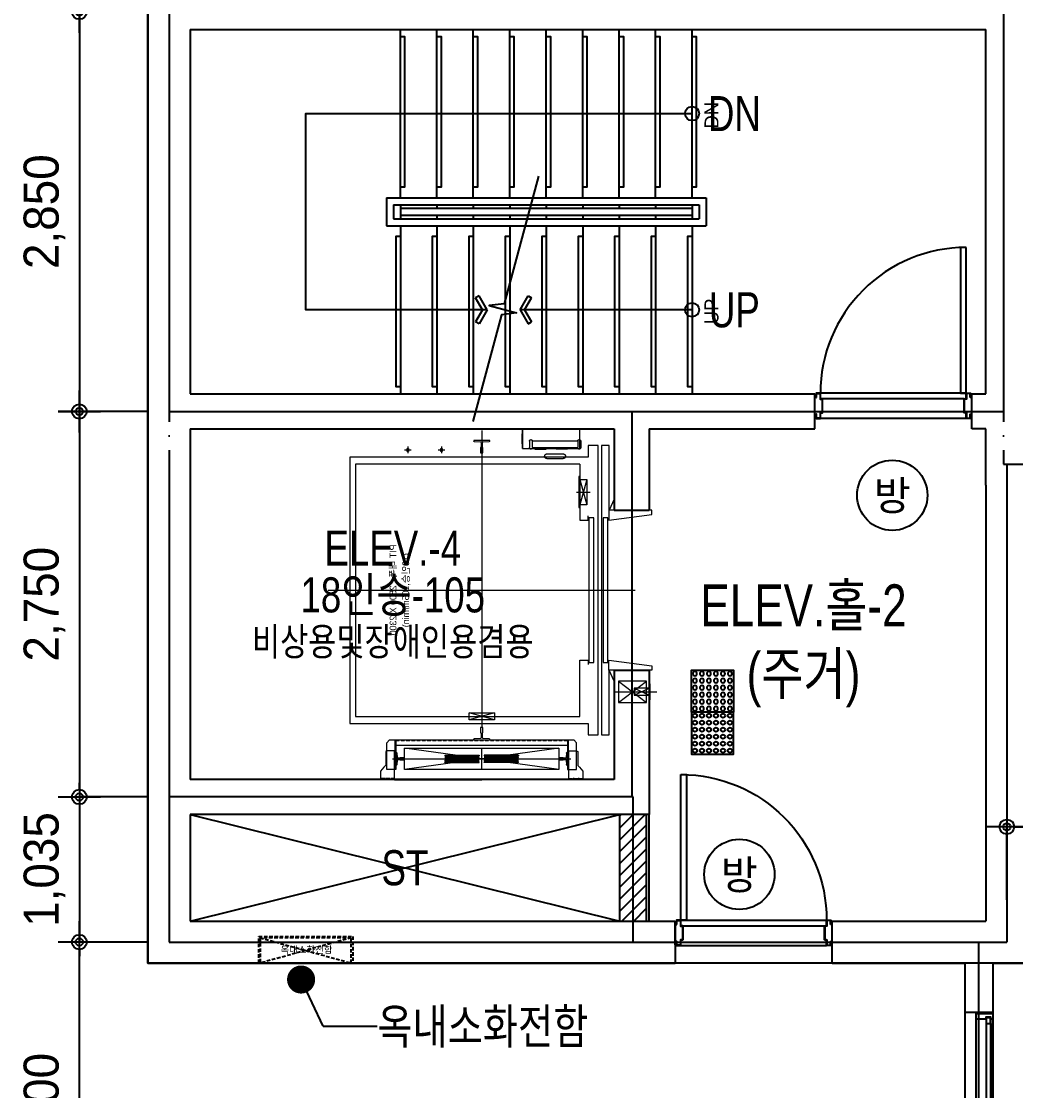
# Model space of a CAD drawing. Header units: millimetres. Extents: x 0 to 1390178, y 0 to 110113.
# Drawn here: x 784459 to 791550, y 27581 to 35208 of the extents above; entities that cross this region are included whole.
import ezdxf
from ezdxf.enums import TextEntityAlignment as Align
from ezdxf.xclip import XClip

# ---------------------------------------------------------------- set-up
doc = ezdxf.new("R2010")
doc.units = ezdxf.units.MM
doc.header["$LTSCALE"] = 100
doc.header["$XCLIPFRAME"] = 0
for name, pattern in [('X - CORE$0$CEN', [62, 60, -1, 0, -1]), ('X - CORE$0$CENTER', [65, 60, -2, 1, -2]), ('X - CORE$0$CENTER2', [1.125, 0.75, -0.125, 0.125, -0.125]), ('X - CORE$0$HIDDEN', [0.375, 0.25, -0.125]), ('X - CORE$0$PHANTOM2', [50, 40, -2, 2, -2, 2, -2]), ('X - 평면도$0$CEN', [62, 60, -1, 0, -1])]:
    doc.linetypes.add(name, pattern=pattern)
doc.layers.get('DEFPOINTS').update_dxf_attribs({"color": 145})
for name, color, linetype in [('AA-XXXX-TEXT', 3, 'Continuous'), ('DIM', 7, 'Continuous'), ('SYM', 7, 'Continuous'), ('TEXT1', 7, 'Continuous'), ('X - CORE$0$A-FIN', 8, 'Continuous'), ('X - CORE$0$A-OPEN', 9, 'X - CORE$0$CEN'), ('X - CORE$0$A-WALB', 3, 'Continuous'), ('X - CORE$0$AA-WAXM-CONC', 2, 'Continuous'), ('X - CORE$0$AA-XXXX-CNTL', 1, 'X - CORE$0$CEN'), ('X - CORE$0$AA-XXXX-PATT', 8, 'Continuous'), ('X - CORE$0$CEN', 1, 'X - CORE$0$CEN'), ('X - CORE$0$SO-HBBOX', 7, 'Continuous'), ('X - CORE$0$점형블럭', 8, 'Continuous'), ('X - 평면도$0$A-SYM', 7, 'Continuous'), ('X - 평면도$0$AA-DWXM-WIND', 4, 'Continuous'), ('X - 평면도$0$AA-EL-PCN4', 4, 'Continuous'), ('X - 평면도$0$AA-SSXM-STRS', 4, 'Continuous'), ('X - 평면도$0$AA-WAXM-CONC', 2, 'Continuous'), ('X - 평면도$0$AA-XXXX-CNTL', 1, 'X - 평면도$0$CEN'), ('X - 평면도$0$AA-XXXX-SYMB', 7, 'Continuous')]:
    doc.layers.add(name, color=color, linetype=linetype)
for name, color, linetype, lineweight in [('X - CORE$0$A-door', 4, 'Continuous', 25), ('X - CORE$0$LAD-CEN', 1, 'X - CORE$0$CENTER2', 9), ('X - CORE$0$LAD-FINISH', 30, 'X - CORE$0$PHANTOM2', 15), ('X - CORE$0$LAD-OUTLINE', 7, 'Continuous', 20), ('X - CORE$0$LAD-REFERENCE', 7, 'Continuous', 5), ('X - CORE$0$LAD-THINLINE', 7, 'Continuous', 9)]:
    doc.layers.add(name, color=color, linetype=linetype, lineweight=lineweight)
for name, color, linetype, plot in [('X - CORE$0$A-GUIDE TEXT', 67, 'Continuous', False), ('X - CORE$0$DEFPOINT', 145, 'Continuous', False), ('X - 평면도$0$DEFPOINT', 163, 'Continuous', False)]:
    doc.layers.add(name, color=color, linetype=linetype, plot=plot)
doc.styles.add('HAUD01', font='Dotum.ttf')
doc.styles.add('X - CORE$0$HAUD01', font='Dotum.ttf')
doc.styles.add('X - 평면도$0$HAUD01', font='Dotum.ttf')
doc.dimstyles.new('HAUD-80', dxfattribs={"dimscale": 100, "dimtxt": 2.5, "dimasz": 0.5, "dimexe": 0, "dimexo": 1.5, "dimgap": 1, "dimtad": 1, "dimdec": 0, "dimdsep": 46, "dimlunit": 6, "dimtxsty": 'HAUD01', "dimblk": 'Z_DOT', "dimcen": 2.5, "dimdle": 1.5, "dimclrd": 7, "dimclre": 7, "dimclrt": 4, "dimadec": 0, "dimazin": 0, "dimtfac": 1, "dimtdec": 0, "dimtix": 1, "dimtmove": 2, "dimatfit": 3, "dimfxl": 1, "dimtvp": 1, "dimtolj": 1, "dimtzin": 0, "dimarcsym": 0})

# ---------------------------------------------------------------- blocks, each defined once
blk = doc.blocks.new('X - 단위세대 확장형', base_point=(-475.4, -286.7))
at = {"layer": 'DEFPOINTS'}
blk.add_lwpolyline([(68482, 49988.1), (63612, 49988.1), (63612, 47793.1), (59937, 47793.1), (57937, 47793.1), (54887, 47793.1), (54887, 44383.1), (53492, 44383.1), (52372, 44383.1), (48612, 44383.1), (48612, 54393.1), (57487, 54393.1), (60437, 54393.1), (63612, 54393.1), (64782, 54393.1), (64982, 54393.1), (66532, 54393.1), (66732, 54393.1), (68282, 54393.1), (68482, 54393.1), (68482, 52088.1), (68482, 50188.1)], close=True, dxfattribs=at)
blk = doc.blocks.new('dr_갑')
at = {"layer": 'TEXT1'}
blk.add_circle((0, 0), 400, dxfattribs=at)
at = {"layer": 'TEXT1', "style": 'HAUD01'}
blk.add_text('방', height=335, dxfattribs=at).set_placement((0, 0), align=Align.MIDDLE)
blk = doc.blocks.new('X - CORE$0$A$C4D1409A3')
at = {"layer": 'X - CORE$0$점형블럭', "color": 9}
blk.add_lwpolyline([(0, 0), (300, 0), (300, 300), (0, 300)], close=True, dxfattribs=at)
at = {"layer": 'X - CORE$0$점형블럭', "color": 252}
for centre in [(25, 275), (25, 225), (75, 275), (75, 225), (125, 275), (125, 225), (175, 275), (175, 225), (225, 275), (225, 225), (275, 275), (275, 225), (25, 175), (75, 175), (125, 175), (175, 175), (225, 175), (275, 175), (25, 125), (25, 75), (75, 125), (75, 75), (125, 125), (125, 75), (175, 125), (175, 75), (225, 125), (225, 75), (275, 125), (275, 75), (25, 25), (75, 25), (125, 25), (175, 25), (225, 25), (275, 25)]:
    blk.add_circle(centre, 15, dxfattribs=at)
blk = doc.blocks.new('*U1062')
at = {"layer": 'X - CORE$0$DEFPOINT'}
for p in [(1350, 622), (1350, -622)]:
    blk.add_line(p, (1350, 0), dxfattribs=at)
at = {"layer": 'X - CORE$0$LAD-CEN', "color": 8, "ltscale": 200}
for p, q in [((0, 1095.2), (0, -1095.2)), ((-1138.9, 0), (979.7, 0))]:
    blk.add_line(p, q, dxfattribs=at)
at = {"layer": 'X - CORE$0$LAD-CEN', "color": 8, "ltscale": 10}
for p, q in [((1355, 692), (1339, 692)), ((1355, 657), (1339, 657)), ((1355, -657), (1339, -657)), ((1355, -692), (1339, -692))]:
    blk.add_line(p, q, dxfattribs=at)
at = {"layer": 'X - CORE$0$LAD-CEN', "color": 8, "linetype": 'X - CORE$0$CENTER'}
for p, q in [((1203, 636), (1203, -636)), ((1278.3, 0), (1127.7, 0))]:
    blk.add_line(p, q, dxfattribs=at)
at = {"layer": 'X - CORE$0$LAD-CEN', "color": 8, "ltscale": 20}
for p, q in [((-1000, 504.2), (-1000, 550.1)), ((-1024.6, 527), (-976.4, 527)), ((-1000, 264.2), (-1000, 310.1)), ((-1024.6, 287), (-976.4, 287)), ((-700, -676.8), (-700, -773.2))]:
    blk.add_line(p, q, dxfattribs=at)
at = {"layer": 'X - CORE$0$LAD-CEN', "color": 8, "ltscale": 50}
blk.add_line((725, -954.1), (725, -1248.3), dxfattribs=at)
at = {"layer": 'X - CORE$0$LAD-FINISH', "color": 8, "ltscale": 10}
for p, q in [((-650, -1195), (-570, -1195)), ((650, -1195), (570, -1195))]:
    blk.add_line(p, q, dxfattribs=at)
at = {"layer": 'X - CORE$0$LAD-OUTLINE', "color": 8, "linetype": 'Continuous'}
for p, q in [((-1059.8, 54.2), (-1057.3, 9.5)), ((-1052.3, 4.7), (-1020.2, 4.7)), ((1020.2, 4.7), (1052.3, 4.7)), ((1057.3, 9.5), (1059.8, 54.2)), ((-1057.3, -9.5), (-1059.8, -54.2)), ((-1020.2, -4.8), (-1052.3, -4.8)), ((1052.3, -4.8), (1020.2, -4.8)), ((1059.8, -54.2), (1057.3, -9.5))]:
    blk.add_line(p, q, dxfattribs=at)
at = {"layer": 'X - CORE$0$LAD-OUTLINE', "color": 8}
for p, q in [((-1010, -290), (-1150, -290)), ((-1150, -700), (-1150, -290)), ((-1150, -290), (-1010, -290)), ((-1010, -290), (-1010, -700)), ((-1010, -700), (-1150, -700)), ((-650, -945), (-570, -910)), ((650, -945), (570, -910))]:
    blk.add_line(p, q, dxfattribs=at)
at = {"layer": 'X - CORE$0$LAD-OUTLINE', "color": 8, "linetype": 'X - CORE$0$PHANTOM2', "ltscale": 5}
for p, q in [((-1062.5, -339.8), (-1017.5, -339.8)), ((-1062.5, -685.5), (-1062.5, -360.5)), ((-1062.5, -360.5), (-1017.5, -360.5)), ((-1062.5, -360.5), (-1062.5, -362.5)), ((-1017.5, -360.5), (-1017.5, -685.5)), ((-1017.5, -360.5), (-1017.5, -362.5)), ((-1017.5, -360.5), (-1017.5, -362.5)), ((-1062.5, -685.5), (-1062.5, -683.5)), ((-1062.5, -685.5), (-1017.5, -685.5)), ((-1017.5, -685.5), (-1017.5, -683.5)), ((-1017.5, -685.5), (-1017.5, -683.5)), ((-1062.5, -706.2), (-1017.5, -706.2))]:
    blk.add_line(p, q, dxfattribs=at)
at = {"layer": 'X - CORE$0$LAD-OUTLINE', "color": 8}
for points in [[(-1032, -830), (-1032, -760), (-950, -760), (-950, 940), (950, 940), (950, -760), (1032, -760), (1032, -830), (-1032, -830)], [(-900, -700), (-900, 900), (900, 900), (900, -700)], [(-1115, -290), (-1115, -285), (-1045, -285), (-1045, -290)], [(-1010, -379), (-1005, -379), (-1005, -459), (-1010, -459)], [(-1010, -611), (-1005, -611), (-1005, -531), (-1010, -531)], [(-1005, -611), (-1005, -531)], [(-900, -700), (-500, -700), (-500, -760), (-530, -760)], [(900, -700), (500, -700), (500, -760), (530, -760)], [(-515, -765), (515, -765), (515, -800), (-515, -800), (-515, -765)], [(-570, -910), (-1032, -910), (-1032, -855), (1032, -855), (1032, -910), (570, -910)], [(-570, -945), (-570, -906), (-500, -906), (-540, -1212), (-570, -1212), (-570, -1175)], [(-515, -865), (515, -865), (515, -900), (-515, -900), (-515, -865)], [(570, -945), (570, -906), (500, -906), (540, -1212), (570, -1212), (570, -1175)]]:
    blk.add_lwpolyline(points, dxfattribs=at)
at = {"layer": 'X - CORE$0$LAD-OUTLINE', "color": 8, "linetype": 'Continuous'}
for points in [[(-1062.8, -57), (-1068, -57), (-1068, 57), (-1062.8, 57)], [(-1017, 8), (-1017, 8), (-980, 8), (-979, 7), (-979, -7), (-980, -8), (-1017, -8), (-1017, -8)], [(1017, -8), (1017, -8), (980, -8), (979, -7), (979, 7), (980, 8), (1017, 8), (1017, 8)], [(1062.8, 57), (1068, 57), (1068, -57), (1062.8, -57)]]:
    blk.add_lwpolyline(points, dxfattribs=at)
for centre, radius, start, end in [((-1062.8, 54), 3, 3.2861, 90), ((-1052.3, 9.7), 5, 183.2861, 270), ((-1020.2, 8), 3.25, 270, 0), ((1020.2, 8), 3.25, 180, 270), ((1052.3, 9.7), 5, 270, 356.7139), ((1062.8, 54), 3, 90, 176.7139), ((-1062.8, -54), 3, 270, 356.7139), ((-1052.3, -9.8), 5, 90, 176.7139), ((-1020.2, -8), 3.25, 0, 90), ((1020.2, -8), 3.25, 90, 180), ((1052.3, -9.8), 5, 3.2861, 90), ((1062.8, -54), 3, 183.2861, 270)]:
    blk.add_arc(centre, radius, start, end, dxfattribs=at)
at = {"layer": 'X - CORE$0$LAD-OUTLINE', "color": 8, "linetype": 'X - CORE$0$PHANTOM2', "ltscale": 5}
for centre, start, end in [((-1062.5, -351.2), 90, 270), ((-1017.5, -351.2), 270, 90), ((-1062.5, -694.8), 90, 270), ((-1017.5, -694.8), 270, 90)]:
    blk.add_arc(centre, 11.3, start, end, dxfattribs=at)
at = {"layer": 'X - CORE$0$LAD-REFERENCE', "color": 8}
for p, q in [((1068, 657), (1068, -657)), ((1279, 618), (1068, 618)), ((1105, 612), (1105, -612)), ((1279, -618), (1068, -618))]:
    blk.add_line(p, q, dxfattribs=at)
for points in [[(1145, 677), (1145, 677), (1150, 685), (1242.2, 685, 0.188811), (1255.7, 690.3), (1263, 697), (1290, 722), (1350, 722), (1350, 622), (1275.4, 622), (1145, 622)], [(1145, -677), (1145, -677), (1150, -685), (1242.2, -685, -0.188811), (1255.7, -690.3), (1263, -697), (1290, -722), (1350, -722), (1350, -622), (1275.4, -622), (1145, -622)]]:
    blk.add_lwpolyline(points, format="xyb", close=True, dxfattribs=at)
for points in [[(1068, 612), (1279, 612), (1279, 677), (1088, 677), (1068, 657)], [(1068, -612), (1279, -612), (1279, -677), (1088, -677), (1068, -657)]]:
    blk.add_lwpolyline(points, dxfattribs=at)
at = {"layer": 'X - CORE$0$LAD-THINLINE', "color": 8, "linetype": 'X - CORE$0$HIDDEN'}
for p, q in [((1344, 622), (1344, 722)), ((1074, -612), (1074, 612)), ((1344, -622), (1344, -722))]:
    blk.add_line(p, q, dxfattribs=at)
at = {"layer": 'X - CORE$0$LAD-THINLINE', "color": 8}
for p, q in [((1278, -550), (1128, 550)), ((1128, -550), (1278, 550)), ((1178, 262.5), (1178, 17.5)), ((1178, 262.5), (1181.5, 262.5)), ((1178, 262.5), (1181.5, 262.5)), ((1178, 262.5), (1181.5, 262.5)), ((1178, 262.5), (1181.5, 262.5)), ((1181.5, 262.5), (1181.5, 17.5)), ((1181.5, 262.5), (1182, 259.5)), ((1181.5, 262.5), (1182, 259.5)), ((1188, 260), (1191, 260)), ((1188, 260), (1191, 260)), ((1188, 260), (1188, 20)), ((1188, 260), (1194, 260)), ((1188, 260), (1194, 260)), ((1194, 260), (1194, 20)), ((1200, 260), (1200, 20)), ((1206, 260), (1200, 260)), ((1206, 260), (1200, 260)), ((1206, 260), (1203, 260)), ((1206, 260), (1203, 260)), ((1206, 260), (1206, 20)), ((1218, 260), (1212, 260)), ((1212, 260), (1212, 20)), ((1212, 260), (1212, 20)), ((1218, 260), (1215, 260)), ((1218, 260), (1218, 20)), ((1224.5, 262.5), (1224, 259.5)), ((1224.5, 262.5), (1224, 259.5)), ((1228, 262.5), (1224.5, 262.5)), ((1228, 262.5), (1224.5, 262.5)), ((1224.5, 262.5), (1224.5, 17.5)), ((1228, 262.5), (1224.5, 262.5)), ((1228, 262.5), (1224.5, 262.5)), ((1228, 262.5), (1228, 17.5)), ((925, -90), (875, 90)), ((875, -90), (925, 90)), ((1178, 17.5), (1181.5, 17.5)), ((1178, 17.5), (1181.5, 17.5)), ((1181.5, 17.5), (1182, 20.5)), ((1188, 20), (1194, 20)), ((1188, 20), (1194, 20)), ((1206, 20), (1200, 20)), ((1218, 20), (1212, 20)), ((1224.5, 17.5), (1224, 20.5)), ((1228, 17.5), (1224.5, 17.5)), ((1228, 17.5), (1224.5, 17.5)), ((1178, -263.2), (1178, -18.2)), ((1178, -18.2), (1181.5, -18.2)), ((1178, -18.2), (1181.5, -18.2)), ((1181.5, -263.2), (1181.5, -18.2)), ((1181.5, -18.2), (1182, -21.2)), ((1188, -20.7), (1194, -20.7)), ((1188, -20.7), (1194, -20.7)), ((1188, -260.7), (1188, -20.7)), ((1194, -260.7), (1194, -20.7)), ((1200, -260.7), (1200, -20.7)), ((1206, -20.7), (1200, -20.7)), ((1206, -260.7), (1206, -20.7)), ((1218, -20.7), (1212, -20.7)), ((1212, -260.7), (1212, -20.7)), ((1212, -260.7), (1212, -20.7)), ((1218, -260.7), (1218, -20.7)), ((1224.5, -18.2), (1224, -21.2)), ((1224.5, -263.2), (1224.5, -18.2)), ((1228, -18.2), (1224.5, -18.2)), ((1228, -18.2), (1224.5, -18.2)), ((1228, -263.2), (1228, -18.2)), ((1178, -263.2), (1181.5, -263.2)), ((1178, -263.2), (1181.5, -263.2)), ((1178, -263.2), (1181.5, -263.2)), ((1178, -263.2), (1181.5, -263.2)), ((1181.5, -263.2), (1182, -260.1)), ((1181.5, -263.2), (1182, -260.1)), ((1188, -260.7), (1191, -260.7)), ((1188, -260.7), (1191, -260.7)), ((1188, -260.7), (1194, -260.7)), ((1188, -260.7), (1194, -260.7)), ((1206, -260.7), (1200, -260.7)), ((1206, -260.7), (1200, -260.7)), ((1206, -260.7), (1203, -260.7)), ((1206, -260.7), (1203, -260.7)), ((1218, -260.7), (1212, -260.7)), ((1218, -260.7), (1215, -260.7)), ((1224.5, -263.2), (1224, -260.1)), ((1224.5, -263.2), (1224, -260.1)), ((1228, -263.2), (1224.5, -263.2)), ((1228, -263.2), (1224.5, -263.2)), ((1228, -263.2), (1224.5, -263.2)), ((1228, -263.2), (1224.5, -263.2)), ((-790, -750), (-610, -700)), ((-790, -700), (-610, -750)), ((750, -1087.8), (700, -1195)), ((700, -1087.8), (750, -1195))]:
    blk.add_line(p, q, dxfattribs=at)
at = {"layer": 'X - CORE$0$LAD-THINLINE', "color": 8, "linetype": 'Continuous'}
for p, q in [((1194.6, 601.3), (1162.2, 603.7)), ((1198.2, 585.2), (1198.2, 597.3)), ((1207.7, 597.3), (1207.7, 585.2)), ((1243.8, 603.7), (1211.4, 601.3)), ((1162.2, -603.7), (1194.6, -601.3)), ((1198.2, -597.3), (1198.2, -585.2)), ((1207.7, -585.2), (1207.7, -597.3)), ((1211.4, -601.3), (1243.8, -603.7))]:
    blk.add_line(p, q, dxfattribs=at)
at = {"layer": 'X - CORE$0$LAD-THINLINE', "color": 8, "ltscale": 5}
for p, q in [((800, -975), (650, -1175)), ((650, -975), (800, -1175))]:
    blk.add_line(p, q, dxfattribs=at)
at = {"layer": 'X - CORE$0$LAD-THINLINE', "color": 8, "linetype": 'Continuous'}
for points in [[(1158.5, 607.7), (1158.5, 612), (1247.5, 612), (1247.5, 607.7)], [(1211, 582), (1211, 582), (1211, 551), (1210, 550), (1196, 550), (1195, 551), (1195, 582), (1195.1, 582)], [(1247.5, -607.7), (1247.5, -612), (1158.5, -612), (1158.5, -607.7)], [(1195.1, -582), (1195, -582), (1195, -551), (1196, -550), (1210, -550), (1211, -551), (1211, -582), (1211, -582)]]:
    blk.add_lwpolyline(points, dxfattribs=at)
at = {"layer": 'X - CORE$0$LAD-THINLINE', "color": 8}
for points in [[(1128, -550), (1278, -550), (1278, 550), (1128, 550)], [(925, -90), (925, 90), (875, 90), (875, -90)], [(-810, -692.8), (-590, -692.8), (-590, -700), (-810, -700)], [(-790, -750), (-610, -750), (-610, -700), (-790, -700)], [(750, -1195), (700, -1195), (700, -1087.8), (750, -1087.8)], [(782.2, -1202), (667.8, -1202), (667.8, -1195), (782.2, -1195)]]:
    blk.add_lwpolyline(points, close=True, dxfattribs=at)
at = {"layer": 'X - CORE$0$LAD-THINLINE', "color": 8, "linetype": 'X - CORE$0$PHANTOM2'}
blk.add_lwpolyline([(-972.5, -465.9), (-972.5, -580.1, 1), (-938.2, -580.1), (-938.2, -465.9, 1)], format="xyb", close=True, dxfattribs=at)
at = {"layer": 'X - CORE$0$LAD-THINLINE', "color": 8, "ltscale": 5}
blk.add_lwpolyline([(800, -1175), (650, -1175), (650, -975), (800, -975)], close=True, dxfattribs=at)
for centre in [(-1000, 527), (-1000, 287)]:
    blk.add_circle(centre, 10, dxfattribs=at)
at = {"layer": 'X - CORE$0$LAD-THINLINE', "color": 8, "linetype": 'Continuous'}
for centre, radius, start, end in [((1162.5, 607.7), 4, 180, 265.68397), ((1194.2, 597.3), 4, 0, 85.68397), ((1195.1, 585.2), 3.2, 270, 0), ((1211.7, 597.3), 4, 94.31603, 180), ((1211, 585.2), 3.2, 180, 270), ((1243.5, 607.7), 4, 274.31603, 0), ((1162.5, -607.7), 4, 94.31603, 180), ((1194.2, -597.3), 4, 274.31603, 0), ((1195.1, -585.2), 3.2, 0, 90), ((1211.7, -597.3), 4, 180, 265.68397), ((1211, -585.2), 3.2, 90, 180), ((1243.5, -607.7), 4, 0, 85.68397)]:
    blk.add_arc(centre, radius, start, end, dxfattribs=at)
at = {"layer": 'X - CORE$0$LAD-THINLINE', "color": 8}
for centre, start, end in [((1185, 260), 190.23668, 0), ((1185, 260), 190.23668, 0), ((1197, 260), 180, 0), ((1197, 260), 180, 0), ((1209, 260), 180, 0), ((1209, 260), 180, 0), ((1221, 260), 180, 349.76332), ((1221, 260), 180, 349.76332), ((1185, 20), 0, 169.76332), ((1197, 20), 0, 180), ((1209, 20), 0, 180), ((1221, 20), 10.23668, 180), ((1185, -20.7), 190.23668, 0), ((1197, -20.7), 180, 0), ((1209, -20.7), 180, 0), ((1221, -20.7), 180, 349.76332), ((1185, -260.7), 0, 169.76332), ((1185, -260.7), 0, 169.76332), ((1197, -260.7), 0, 180), ((1197, -260.7), 0, 180), ((1209, -260.7), 0, 180), ((1209, -260.7), 0, 180), ((1221, -260.7), 10.23668, 180), ((1221, -260.7), 10.23668, 180)]:
    blk.add_arc(centre, 3, start, end, dxfattribs=at)
at = {"layer": 'X - CORE$0$DEFPOINT', "style": 'X - CORE$0$HAUD01'}
for s, p in [('PIT 내폭 : 2500 X 2300', (-2.2, 632.6)), ('(18인승,105m/min)', (0, 541.7))]:
    blk.add_text(s, height=48, dxfattribs=at).set_placement(p, align=Align.MIDDLE_CENTER)
blk = doc.blocks.new('X - CORE$0$D1100')
at = {"layer": 'X - CORE$0$A-door', "color": 9}
for p, q in [((0, 0), (0, -1040)), ((180, 0), (180, -1040)), ((40, -15), (40, -1025))]:
    blk.add_line(p, q, dxfattribs=at)
at = {"layer": 'X - CORE$0$A-door'}
for points in [[(-1040, 0), (-1040, -40), (0, -40), (0, 0)], [(30, 28.4), (1.6, 28.4), (1.6, 1.6), (41.6, 1.6), (41.6, -13.4), (138.4, -13.4), (138.4, 1.6), (178.4, 1.6), (178.4, 28.4), (150, 28.4), (150, 30), (180, 30), (180, 0), (140, 0), (140, -15), (40, -15), (40, 0), (0, 0), (0, 30), (30, 30)], [(30, -1068.4), (1.6, -1068.4), (1.6, -1041.6), (41.6, -1041.6), (41.6, -1026.6), (138.4, -1026.6), (138.4, -1041.6), (178.4, -1041.6), (178.4, -1068.4), (150, -1068.4), (150, -1070), (180, -1070), (180, -1040), (140, -1040), (140, -1025), (40, -1025), (40, -1040), (0, -1040), (0, -1070), (30, -1070)]]:
    blk.add_lwpolyline(points, close=True, dxfattribs=at)
at = {"layer": 'X - CORE$0$A-door', "color": 1}
blk.add_arc((0, 0), 1040, 180, 270, dxfattribs=at)
at = {"layer": 'X - CORE$0$A-GUIDE TEXT'}
for p, q in [((175, 40), (5, 40)), ((175, -1080), (5, -1080))]:
    blk.add_line(p, q, dxfattribs=at)
blk = doc.blocks.new('X - CORE$0$A$C9e23f086')
at = {"layer": 'X - CORE$0$SO-HBBOX', "linetype": 'X - CORE$0$HIDDEN'}
for p, q in [((-325, 90), (325, -90)), ((325, 90), (-325, -90))]:
    blk.add_line(p, q, dxfattribs=at)
blk.add_lwpolyline([(325, 90), (-325, 90), (-325, -90), (325, -90)], close=True, dxfattribs=at)
at = {"layer": 'X - CORE$0$DEFPOINT', "style": 'X - CORE$0$HAUD01'}
blk.add_text('옥내소화전함', height=48, dxfattribs=at).set_placement((5.2, 4.6), align=Align.MIDDLE_CENTER)
blk = doc.blocks.new('X - CORE$0$A$C7aba83c0')
at = {"layer": 'X - CORE$0$AA-WAXM-CONC', "linetype": 'X - CORE$0$HIDDEN'}
blk.add_lwpolyline([(-335, -90), (-335, 100), (335, 100), (335, -90)], dxfattribs=at)
blk.add_blockref('X - CORE$0$A$C9e23f086', (0, 0))
blk = doc.blocks.new('X - CORE', base_point=(-475.4, -286.7))
at = {"layer": 'X - CORE$0$AA-XXXX-PATT'}
h = blk.add_hatch(dxfattribs=at)
h.set_pattern_fill('_USER', color=256, scale=60, angle=45, style=0, pattern_type=0)
h.set_pattern_definition([(45, (-569326.065, -45792.9), (-42.426407, 42.426407), [])])
h.paths.add_polyline_path([(3555, 1060), (3365, 1060), (3365, 300), (3555, 300)])
at = {"layer": 'X - CORE$0$A-FIN'}
blk.add_line((3575, 300), (3575, 1060), dxfattribs=at)
at = {"layer": 'X - CORE$0$A-OPEN'}
for p, q in [((300, 300), (3365, 1060)), ((300, 1060), (3365, 300))]:
    blk.add_line(p, q, dxfattribs=at)
at = {"layer": 'X - CORE$0$A-WALB'}
for p, q in [((3365, 300), (3365, 1060)), ((3555, 300), (3555, 1060))]:
    blk.add_line(p, q, dxfattribs=at)
at = {"layer": 'X - CORE$0$AA-WAXM-CONC'}
for p, q in [((0, 10010), (0, 0)), ((300, 6660), (300, 4060)), ((300, 6660), (5975, 6660)), ((5975, 4060), (5975, 6660)), ((300, 4060), (4755, 4060)), ((4755, 3810), (4755, 4060)), ((5875, 3810), (5875, 4060)), ((5875, 4060), (5975, 4060)), ((300, 3810), (300, 1310)), ((300, 3810), (3325, 3810)), ((3325, 3810), (3325, 3230)), ((3575, 3810), (3575, 3230)), ((3575, 3810), (4755, 3810)), ((5975, 3810), (5875, 3810)), ((5975, 3410), (5975, 3810)), ((5975, 3410), (5975, 300)), ((3325, 3230), (3575, 3230)), ((3325, 2090), (3325, 1310)), ((3325, 2090), (3575, 2090)), ((3575, 2090), (3575, 1060)), ((3325, 1310), (300, 1310)), ((300, 1060), (300, 300)), ((3575, 1060), (300, 1060)), ((300, 300), (3760, 300)), ((3760, 300), (3760, 0)), ((4880, 300), (5975, 300)), ((4880, 0), (4880, 300)), ((0, 0), (3760, 0)), ((4880, 0), (5825, 0)), ((6025, 0), (6275, 0))]:
    blk.add_line(p, q, dxfattribs=at)
at = {"layer": 'X - CORE$0$AA-XXXX-CNTL'}
for p, q in [((150, 9860), (150, 150)), ((6100, 9860), (6100, 3560)), ((150, 3935), (6100, 3935)), ((3450, 3935), (3450, 1185)), ((6100, 3560), (14850, 3560)), ((6125, 3560), (6125, 150)), ((3450, 1185), (150, 1185)), ((150, 150), (6125, 150))]:
    blk.add_line(p, q, dxfattribs=at)
at = {"layer": 'X - CORE$0$CEN'}
for p, q in [((3460, 1185), (3450, 1185)), ((3460, 150), (3460, 1185))]:
    blk.add_line(p, q, dxfattribs=at)
at = {"rotation": 270}
blk.add_blockref('X - CORE$0$D1100', (5835, 4065), dxfattribs=at)
at = {"rotation": 90}
for name, p, xscale in [('*U1062', (2380, 2660), -1.000000000000001), ('X - CORE$0$D1100', (3800, 305), -1)]:
    blk.add_blockref(name, p, dxfattribs=dict(at, xscale=xscale))
at = {"layer": 'X - CORE$0$AA-WAXM-CONC'}
blk.add_blockref('X - CORE$0$A$C7aba83c0', (1125, 90), dxfattribs=at)
at = {"layer": 'X - CORE$0$점형블럭', "xscale": -1, "rotation": 270}
blk.add_blockref('X - CORE$0$A$C4D1409A3', (3875, 1790), dxfattribs=at)
at = {"layer": 'X - CORE$0$점형블럭', "rotation": 270}
blk.add_blockref('X - CORE$0$A$C4D1409A3', (3875, 1790), dxfattribs=at)
blk = doc.blocks.new('X - 평면도$0$arrow1')
for p, q in [((0, 0), (0.286, 0.501)), ((0.165, 0), (0.41, 0.429)), ((0.286, 0.501), (0.41, 0.43)), ((0, 0), (0.286, -0.501)), ((0.165, 0), (0.41, -0.429)), ((0.286, -0.501), (0.41, -0.43))]:
    blk.add_line(p, q)
blk = doc.blocks.new('X - 평면도$0$A$C73217296')
at = {"layer": 'X - 평면도$0$A-SYM', "elevation": 0}
for points in [[(-3190, 3096.1), (-3434.2, 2184.7), (-3541.1, 2171.9), (-3348, 2120.2), (-3454.9, 2107.4), (-3658.9, 1346.1)], [(-3190, -1296.1), (-3434.2, -2207.4), (-3541.1, -2220.2), (-3348, -2271.9), (-3454.9, -2284.7), (-3658.9, -3046.1)]]:
    blk.add_lwpolyline(points, dxfattribs=at)
at = {"layer": 'X - 평면도$0$AA-SSXM-STRS'}
for p, q in [((-4175, 1500), (-4175, 2800)), ((-3915, 1500), (-3915, 2800)), ((-3655, 1500), (-3655, 2800)), ((-3395, 1500), (-3395, 2800)), ((-3135, 1500), (-3135, 2800)), ((-2875, 1500), (-2875, 2800)), ((-2615, 1500), (-2615, 2800)), ((-2355, 1500), (-2355, 2800)), ((-2095, 1500), (-2095, 2800)), ((-4275, 1500), (-1995, 1500)), ((-4275, 1300), (-4275, 1500)), ((-4225, 1450), (-2045, 1450)), ((-4225, 1350), (-4225, 1450)), ((-4175, 1425), (-4175, 1450)), ((-3915, 1425), (-3915, 1450)), ((-3655, 1425), (-3655, 1450)), ((-3395, 1425), (-3395, 1450)), ((-3135, 1425), (-3135, 1450)), ((-2875, 1425), (-2875, 1450)), ((-2615, 1425), (-2615, 1450)), ((-2355, 1425), (-2355, 1450)), ((-2095, 1425), (-2095, 1450)), ((-2045, 1350), (-2045, 1450)), ((-1995, 1300), (-1995, 1500)), ((-4175, 1425), (-2095, 1425)), ((-4175, 1375), (-4175, 1425)), ((-4175, 1375), (-2095, 1375)), ((-4175, 1350), (-4175, 1375)), ((-3915, 1350), (-3915, 1375)), ((-3655, 1350), (-3655, 1375)), ((-3395, 1350), (-3395, 1375)), ((-3135, 1350), (-3135, 1375)), ((-2875, 1350), (-2875, 1375)), ((-2615, 1350), (-2615, 1375)), ((-2355, 1350), (-2355, 1375)), ((-2095, 1375), (-2095, 1425)), ((-2095, 1350), (-2095, 1375)), ((-4275, 1300), (-1995, 1300)), ((-4225, 1350), (-2045, 1350)), ((-4175, 1300), (-4175, 0)), ((-3915, 1300), (-3915, 0)), ((-3655, 1300), (-3655, 0)), ((-3395, 1300), (-3395, 0)), ((-3135, 1300), (-3135, 0)), ((-2875, 1300), (-2875, 0)), ((-2615, 1300), (-2615, 0)), ((-2355, 1300), (-2355, 0)), ((-2095, 1300), (-2095, 0)), ((-4175, -1450), (-4175, -250)), ((-3915, -1450), (-3915, -250)), ((-3655, -1450), (-3655, -250)), ((-3395, -1450), (-3395, -250)), ((-3135, -1450), (-3135, -250)), ((-2875, -1450), (-2875, -250)), ((-2615, -1450), (-2615, -250)), ((-2355, -1450), (-2355, -250)), ((-2095, -1450), (-2095, -250)), ((-4275, -1450), (-1995, -1450)), ((-4275, -1450), (-4275, -1650)), ((-4225, -1500), (-2045, -1500)), ((-4225, -1500), (-4225, -1600)), ((-4175, -1500), (-4175, -1525)), ((-4175, -1525), (-2095, -1525)), ((-4175, -1525), (-4175, -1575)), ((-3915, -1500), (-3915, -1525)), ((-3655, -1500), (-3655, -1525)), ((-3395, -1500), (-3395, -1525)), ((-3135, -1500), (-3135, -1525)), ((-2875, -1500), (-2875, -1525)), ((-2615, -1500), (-2615, -1525)), ((-2355, -1500), (-2355, -1525)), ((-2095, -1500), (-2095, -1525)), ((-2095, -1525), (-2095, -1575)), ((-2045, -1500), (-2045, -1600)), ((-1995, -1450), (-1995, -1650)), ((-4225, -1600), (-2045, -1600)), ((-4175, -1575), (-2095, -1575)), ((-4175, -1575), (-4175, -1600)), ((-3915, -1575), (-3915, -1600)), ((-3655, -1575), (-3655, -1600)), ((-3395, -1575), (-3395, -1600)), ((-3135, -1575), (-3135, -1600)), ((-2875, -1575), (-2875, -1600)), ((-2615, -1575), (-2615, -1600)), ((-2355, -1575), (-2355, -1600)), ((-2095, -1575), (-2095, -1600)), ((-4275, -1650), (-1995, -1650)), ((-4175, -1650), (-4175, -2850)), ((-3915, -1650), (-3915, -2850)), ((-3655, -1650), (-3655, -2850)), ((-3395, -1650), (-3395, -2850)), ((-3135, -1650), (-3135, -2850)), ((-2875, -1650), (-2875, -2850)), ((-2615, -1650), (-2615, -2850)), ((-2355, -1650), (-2355, -2850)), ((-2095, -1650), (-2095, -2850))]:
    blk.add_line(p, q, dxfattribs=at)
at = {"layer": 'X - 평면도$0$AA-SSXM-STRS', "color": 8, "elevation": 0}
for points in [[(-4175, 2750), (-4205, 2750), (-4205, 1575), (-4175, 1575)], [(-3915, 2750), (-3945, 2750), (-3945, 1575), (-3915, 1575)], [(-3655, 2750), (-3685, 2750), (-3685, 1575), (-3655, 1575)], [(-3395, 2750), (-3425, 2750), (-3425, 1575), (-3395, 1575)], [(-3135, 2750), (-3165, 2750), (-3165, 1575), (-3135, 1575)], [(-2875, 2750), (-2905, 2750), (-2905, 1575), (-2875, 1575)], [(-2615, 2750), (-2645, 2750), (-2645, 1575), (-2615, 1575)], [(-2355, 2750), (-2385, 2750), (-2385, 1575), (-2355, 1575)], [(-2095, 2750), (-2125, 2750), (-2125, 1575), (-2095, 1575)], [(-4175, 50), (-4145, 50), (-4145, 1225), (-4175, 1225)], [(-3915, 50), (-3885, 50), (-3885, 1225), (-3915, 1225)], [(-3655, 50), (-3625, 50), (-3625, 1225), (-3655, 1225)], [(-3395, 50), (-3365, 50), (-3365, 1225), (-3395, 1225)], [(-3135, 50), (-3105, 50), (-3105, 1225), (-3135, 1225)], [(-2875, 50), (-2845, 50), (-2845, 1225), (-2875, 1225)], [(-2615, 50), (-2585, 50), (-2585, 1225), (-2615, 1225)], [(-2355, 50), (-2325, 50), (-2325, 1225), (-2355, 1225)], [(-2095, 50), (-2065, 50), (-2065, 1225), (-2095, 1225)], [(-4175, -300), (-4145, -300), (-4145, -1375), (-4175, -1375)], [(-3915, -300), (-3885, -300), (-3885, -1375), (-3915, -1375)], [(-3655, -300), (-3625, -300), (-3625, -1375), (-3655, -1375)], [(-3395, -300), (-3365, -300), (-3365, -1375), (-3395, -1375)], [(-3135, -300), (-3105, -300), (-3105, -1375), (-3135, -1375)], [(-2875, -300), (-2845, -300), (-2845, -1375), (-2875, -1375)], [(-2615, -300), (-2585, -300), (-2585, -1375), (-2615, -1375)], [(-2355, -300), (-2325, -300), (-2325, -1375), (-2355, -1375)], [(-2095, -300), (-2065, -300), (-2065, -1375), (-2095, -1375)], [(-4175, -2800), (-4205, -2800), (-4205, -1725), (-4175, -1725)], [(-3915, -2800), (-3945, -2800), (-3945, -1725), (-3915, -1725)], [(-3655, -2800), (-3685, -2800), (-3685, -1725), (-3655, -1725)], [(-3395, -2800), (-3425, -2800), (-3425, -1725), (-3395, -1725)], [(-3135, -2800), (-3165, -2800), (-3165, -1725), (-3135, -1725)], [(-2875, -2800), (-2905, -2800), (-2905, -1725), (-2875, -1725)], [(-2615, -2800), (-2645, -2800), (-2645, -1725), (-2615, -1725)], [(-2355, -2800), (-2385, -2800), (-2385, -1725), (-2355, -1725)], [(-2095, -2800), (-2125, -2800), (-2125, -1725), (-2095, -1725)]]:
    blk.add_lwpolyline(points, dxfattribs=at)
at = {"layer": 'X - 평면도$0$AA-XXXX-SYMB'}
for p, q in [((-3556.5, 2150), (-4850, 2150)), ((-4850, 2150), (-4850, 650)), ((-4850, 650), (-2095, 650))]:
    blk.add_line(p, q, dxfattribs=at)
at = {"layer": 'X - 평면도$0$AA-XXXX-SYMB', "elevation": 0}
for points in [[(-2095, 2150), (-3321.8, 2150)], [(-3556.5, -2250), (-4850, -2250), (-4850, -850), (-2095, -850)], [(-2095, -2250), (-3321.8, -2250)]]:
    blk.add_lwpolyline(points, dxfattribs=at)
at = {"layer": 'X - 평면도$0$AA-XXXX-SYMB'}
for centre in [(-2095, 2150), (-2095, 650), (-2095, -850), (-2095, -2250)]:
    blk.add_circle(centre, 50, dxfattribs=at)
at = {"layer": 'X - 평면도$0$AA-XXXX-SYMB', "yscale": 200.0000000000021, "zscale": 200.0000000000021}
for p, xscale in [((-3556.5, 2150), -200.0000000000021), ((-3321.8, 2150), 200.0000000000021)]:
    blk.add_blockref('X - 평면도$0$arrow1', p, dxfattribs=dict(at, xscale=xscale))
for p, xscale, rotation in [((-3556.5, -2250), 200.0000000000021, 180.0000000000018), ((-3321.8, -2250), -200.0000000000021, 180)]:
    blk.add_blockref('X - 평면도$0$arrow1', p, dxfattribs=dict(at, xscale=xscale, rotation=rotation))
at = {"layer": 'X - 평면도$0$DEFPOINT', "style": 'X - 평면도$0$HAUD01'}
for s, p in [('UP', (-1956.5, 2157.1)), ('DN', (-1956.5, 661.6)), ('DN', (-1956.5, -861.6)), ('UP', (-1956.5, -2261.4))]:
    blk.add_text(s, height=100, rotation=90, dxfattribs=at).set_placement(p, align=Align.MIDDLE_CENTER)
blk = doc.blocks.new('X - 평면도$0$A$Ce1829c2f')
at = {"layer": 'X - 평면도$0$AA-DWXM-WIND', "color": 8}
for p, q in [((80, 705), (80, 1320)), ((200, 705), (200, 1320)), ((153, 1290), (153, 735)), ((183, 1290), (183, 735)), ((80, 50), (80, 665)), ((153, 635), (153, 80)), ((183, 635), (183, 80)), ((200, 50), (200, 665))]:
    blk.add_line(p, q, dxfattribs=at)
at = {"layer": 'X - 평면도$0$AA-DWXM-WIND'}
for points in [[(186, 1320), (186, 1333), (150, 1333), (150, 1320), (80, 1320), (80, 1320), (80, 1360), (200, 1360), (200, 1320), (186, 1320)], [(186, 50), (186, 37), (150, 37), (150, 50), (80, 50), (80, 50), (80, 10), (200, 10), (200, 50), (186, 50)]]:
    blk.add_lwpolyline(points, dxfattribs=at)
for points in [[(153, 1290), (183, 1290), (183, 1330), (153, 1330)], [(200, 665), (186, 665), (186, 678), (150, 678), (150, 665), (80, 665), (80, 705), (80, 705), (150, 705), (150, 692), (186, 692), (186, 705), (200, 705)], [(153, 735), (183, 735), (183, 695), (153, 695)], [(153, 635), (183, 635), (183, 675), (153, 675)], [(153, 80), (183, 80), (183, 40), (153, 40)]]:
    blk.add_lwpolyline(points, close=True, dxfattribs=at)
at = {"layer": 'X - 평면도$0$AA-EL-PCN4'}
for p, q in [((0, 1370), (0, 0)), ((200, 1370), (200, 0))]:
    blk.add_line(p, q, dxfattribs=at)
blk = doc.blocks.new('X - 평면도$0$A$Cb64e3ff2')
at = {"layer": 'X - 평면도$0$AA-WAXM-CONC'}
for p, q in [((-28202.2, 11180.9), (-28202.2, 10830.9)), ((-28002.2, 11180.9), (-28002.2, 10830.9)), ((-28202.2, 10830.9), (-28002.2, 10830.9))]:
    blk.add_line(p, q, dxfattribs=at)
at = {"layer": 'X - 평면도$0$AA-XXXX-CNTL'}
blk.add_line((-28102.2, 8930.9), (-28102.2, 11330.9), dxfattribs=at)
blk.add_blockref('X - 평면도$0$A$Ce1829c2f', (-28202.2, 9460.9))
blk = doc.blocks.new('X - 평면도', base_point=(-475.4, -286.7))
for name, p in [('X - CORE', (1182136.6, 44096.4)), ('X - 평면도$0$A$C73217296', (1188587, 51293.1)), ('X - 평면도$0$A$Cb64e3ff2', (1216639.2, 33202.2))]:
    blk.add_blockref(name, p)
blk = doc.blocks.new('Z_DOT')
at = {"layer": 'DIM', "color": 0}
for p, q in [((0, -3), (0, 3)), ((-3, 0), (3, 0))]:
    blk.add_line(p, q, dxfattribs=at)
for radius in [1.05, 0.525]:
    blk.add_circle((0, 0), radius, dxfattribs=at)
blk = doc.blocks.new('*D532')
at = {"layer": 'DEFPOINTS', "color": 0, "transparency": 16777216}
for p in [(792637.1, 29462.9), (791487.1, 28790.7), (792637.1, 28790.7)]:
    blk.add_point(p, dxfattribs=at)
at = {"layer": 'DIM', "color": 7, "lineweight": -2, "transparency": 16777216}
for p, q in [((791487.1, 28940.7), (791487.1, 29462.9)), ((791537.1, 29462.9), (792587.1, 29462.9)), ((792637.1, 28940.7), (792637.1, 29462.9))]:
    blk.add_line(p, q, dxfattribs=at)
at = {"layer": 'DIM', "color": 7, "lineweight": -2, "transparency": 16777216, "xscale": 50, "yscale": 50, "zscale": 50, "rotation": 180}
blk.add_blockref('Z_DOT', (791487.1, 29462.9), dxfattribs=at)
at = {"layer": 'DIM', "color": 7, "lineweight": -2, "transparency": 16777216, "xscale": 50, "yscale": 50, "zscale": 50}
blk.add_blockref('Z_DOT', (792637.1, 29462.9), dxfattribs=at)
at = {"layer": 'DIM', "color": 4, "transparency": 16777216, "insert": (792062.1, 29712.1), "char_height": 250, "attachment_point": 5, "style": 'HAUD01'}
blk.add_mtext('\\A1;1,150', dxfattribs=at)
blk = doc.blocks.new('*D539')
at = {"layer": 'DEFPOINTS', "color": 0, "transparency": 16777216}
for p in [(785512.1, 38350.7), (784872.5, 35275.7), (785512.1, 35275.7)]:
    blk.add_point(p, dxfattribs=at)
at = {"layer": 'DIM', "color": 7, "lineweight": -2, "transparency": 16777216}
for p, q in [((785362.1, 38350.7), (784872.5, 38350.7)), ((784872.5, 38300.7), (784872.5, 35325.7)), ((785362.1, 35275.7), (784872.5, 35275.7))]:
    blk.add_line(p, q, dxfattribs=at)
at = {"layer": 'DIM', "color": 7, "lineweight": -2, "transparency": 16777216, "xscale": 50, "yscale": 50, "zscale": 50}
for p, rotation in [((784872.5, 38350.7), 90), ((784872.5, 35275.7), 270)]:
    blk.add_blockref('Z_DOT', p, dxfattribs=dict(at, rotation=rotation))
at = {"layer": 'DIM', "color": 4, "transparency": 16777216, "insert": (784623.3, 36813.2), "char_height": 250, "attachment_point": 5, "rotation": 90, "style": 'HAUD01'}
blk.add_mtext('\\A1;3,075', dxfattribs=at)
blk = doc.blocks.new('*D540')
at = {"layer": 'DEFPOINTS', "color": 0, "transparency": 16777216}
for p in [(785512.1, 35275.7), (784872.5, 32425.7), (785512.1, 32425.7)]:
    blk.add_point(p, dxfattribs=at)
at = {"layer": 'DIM', "color": 7, "lineweight": -2, "transparency": 16777216}
for p, q in [((785362.1, 35275.7), (784872.5, 35275.7)), ((784872.5, 35225.7), (784872.5, 32475.7)), ((785362.1, 32425.7), (784872.5, 32425.7))]:
    blk.add_line(p, q, dxfattribs=at)
at = {"layer": 'DIM', "color": 7, "lineweight": -2, "transparency": 16777216, "xscale": 50, "yscale": 50, "zscale": 50}
for p, rotation in [((784872.5, 35275.7), 90), ((784872.5, 32425.7), 270)]:
    blk.add_blockref('Z_DOT', p, dxfattribs=dict(at, rotation=rotation))
at = {"layer": 'DIM', "color": 4, "transparency": 16777216, "insert": (784623.3, 33850.7), "char_height": 250, "attachment_point": 5, "rotation": 90, "style": 'HAUD01'}
blk.add_mtext('\\A1;2,850', dxfattribs=at)
blk = doc.blocks.new('*D541')
at = {"layer": 'DEFPOINTS', "color": 0, "transparency": 16777216}
for p in [(785512.1, 32425.7), (784872.5, 29675.7), (785512.1, 29675.7)]:
    blk.add_point(p, dxfattribs=at)
at = {"layer": 'DIM', "color": 7, "lineweight": -2, "transparency": 16777216}
for p, q in [((785362.1, 32425.7), (784872.5, 32425.7)), ((784872.5, 32375.7), (784872.5, 29725.7)), ((785362.1, 29675.7), (784872.5, 29675.7))]:
    blk.add_line(p, q, dxfattribs=at)
at = {"layer": 'DIM', "color": 7, "lineweight": -2, "transparency": 16777216, "xscale": 50, "yscale": 50, "zscale": 50}
for p, rotation in [((784872.5, 32425.7), 90), ((784872.5, 29675.7), 270)]:
    blk.add_blockref('Z_DOT', p, dxfattribs=dict(at, rotation=rotation))
at = {"layer": 'DIM', "color": 4, "transparency": 16777216, "insert": (784623.3, 31050.7), "char_height": 250, "attachment_point": 5, "rotation": 90, "style": 'HAUD01'}
blk.add_mtext('\\A1;2,750', dxfattribs=at)
blk = doc.blocks.new('*D542')
at = {"layer": 'DEFPOINTS', "color": 0, "transparency": 16777216}
for p in [(785512.1, 29675.7), (784872.5, 28640.7), (785512.1, 28640.7)]:
    blk.add_point(p, dxfattribs=at)
at = {"layer": 'DIM', "color": 7, "lineweight": -2, "transparency": 16777216}
for p, q in [((784872.5, 29725.7), (784872.5, 29775.7)), ((785362.1, 29675.7), (784872.5, 29675.7)), ((784872.5, 29675.7), (784872.5, 28640.7)), ((785362.1, 28640.7), (784872.5, 28640.7)), ((784872.5, 28590.7), (784872.5, 28540.7))]:
    blk.add_line(p, q, dxfattribs=at)
at = {"layer": 'DIM', "color": 7, "lineweight": -2, "transparency": 16777216, "xscale": 50, "yscale": 50, "zscale": 50}
for p, rotation in [((784872.5, 29675.7), 270), ((784872.5, 28640.7), 90)]:
    blk.add_blockref('Z_DOT', p, dxfattribs=dict(at, rotation=rotation))
at = {"layer": 'DIM', "color": 4, "transparency": 16777216, "insert": (784623.3, 29158.2), "char_height": 250, "attachment_point": 5, "rotation": 90, "style": 'HAUD01'}
blk.add_mtext('\\A1;1,035', dxfattribs=at)
blk = doc.blocks.new('*D543')
at = {"layer": 'DEFPOINTS', "color": 0, "transparency": 16777216}
for p in [(784872.5, 28640.7), (785512.1, 28640.7), (785512.1, 26240.7)]:
    blk.add_point(p, dxfattribs=at)
at = {"layer": 'DIM', "color": 7, "lineweight": -2, "transparency": 16777216}
for p, q in [((785362.1, 28640.7), (784872.5, 28640.7)), ((784872.5, 26290.7), (784872.5, 28590.7)), ((785362.1, 26240.7), (784872.5, 26240.7))]:
    blk.add_line(p, q, dxfattribs=at)
at = {"layer": 'DIM', "color": 7, "lineweight": -2, "transparency": 16777216, "xscale": 50, "yscale": 50, "zscale": 50}
for p, rotation in [((784872.5, 28640.7), 90), ((784872.5, 26240.7), 270)]:
    blk.add_blockref('Z_DOT', p, dxfattribs=dict(at, rotation=rotation))
at = {"layer": 'DIM', "color": 4, "transparency": 16777216, "insert": (784623.3, 27440.7), "char_height": 250, "attachment_point": 5, "rotation": 90, "style": 'HAUD01'}
blk.add_mtext('\\A1;2,400', dxfattribs=at)

msp = doc.modelspace()

# ---------------------------------------------------------------- block references
ref = msp.add_blockref('X - 평면도', (-397725.3, -16179.1))
XClip(ref).set_block_clipping_path([(1153249.9173513227, 15892.4151621314), (1237249.9173513227, 75292.4151621313)])

# ---------------------------------------------------------------- next in the draw order: block references
at = {"xscale": 0.6262795275590645, "yscale": 0.6262795275590645, "zscale": 0.6262795275590645}
for p in [(790669.9, 31827.8), (789579.7, 29123.3)]:
    msp.add_blockref('dr_갑', p, dxfattribs=at)

# ---------------------------------------------------------------- next in the draw order: texts
at = {"layer": 'AA-XXXX-TEXT', "style": 'HAUD01', "width": 0.8}
for s, height, p in [('DN', 250, (789543.9, 34550.7)), ('UP', 250, (789543.9, 33150.7)), ('ELEV.-4', 250, (787107.6, 31450.8)), ('18인승-105', 250, (787107.6, 31117.4)), ('ELEV.홀-2', 300, (790037, 31042.2)), ('비상용및장애인용겸용', 200, (787107.6, 30784.1)), ('(주거)', 300, (790037, 30556.3)), ('ST', 250, (787194.6, 29170.7))]:
    msp.add_text(s, height=height, dxfattribs=at).set_placement(p, align=Align.MIDDLE_CENTER)

# ---------------------------------------------------------------- next in the draw order: block references
at = {"layer": 'SYM'}
ref = msp.add_blockref('X - 단위세대 확장형', (736274.7, -16179.1), dxfattribs=at)
XClip(ref).set_block_clipping_path([(27286.2339647645, 22495.2025850526), (88213.6007378809, 68689.6277392105)])

# ---------------------------------------------------------------- next in the draw order: linework, layer by layer
for q in [(786453.9, 28373.3), (786997.1, 28041.7)]:
    msp.add_line((786611.8, 28041.7), q, dxfattribs=at)
at = {"layer": 'SYM', "const_width": 99.9}
msp.add_lwpolyline([(786403.9, 28373.3, -1), (786504, 28373.3, -1)], format="xyb", close=True, dxfattribs=at)

# ---------------------------------------------------------------- next in the draw order: texts
at = {"layer": 'AA-XXXX-TEXT', "style": 'HAUD01', "width": 0.8}
msp.add_text('옥내소화전함', height=250, dxfattribs=at).set_placement((786997.1, 28039.3), align=Align.MIDDLE_LEFT)

# ---------------------------------------------------------------- next in the draw order: dimensions: what is measured, and where the dimension line sits
at = {"layer": 'DIM'}
for base, p1, p2, angle, picture, middle in [((784872.5, 35275.7), (785512.1, 38350.7), (785512.1, 35275.7), 90, '*D539', (784623.3, 36813.2)), ((784872.5, 32425.7), (785512.1, 35275.7), (785512.1, 32425.7), 90, '*D540', (784623.3, 33850.7)), ((784872.5, 29675.7), (785512.1, 32425.7), (785512.1, 29675.7), 90, '*D541', (784623.3, 31050.7)), ((784872.5, 28640.7), (785512.1, 29675.7), (785512.1, 28640.7), 90, '*D542', (784623.3, 29158.2)), ((784872.5, 28640.7), (785512.1, 26240.7), (785512.1, 28640.7), 270, '*D543', (784623.3, 27440.7))]:
    dim = msp.add_linear_dim(base=base, p1=p1, p2=p2, angle=angle, dimstyle='HAUD-80', override={"dimscale": 100}, dxfattribs=at)
    dim.commit()
    dim.dimension.update_dxf_attribs({"geometry": picture, "text_midpoint": middle})
dim = msp.add_linear_dim(base=(792637.1, 29462.9), p1=(791487.1, 28790.7), p2=(792637.1, 28790.7), dimstyle='HAUD-80', override={"dimscale": 100}, dxfattribs=at)
dim.commit()
dim.dimension.update_dxf_attribs({"geometry": '*D532', "text_midpoint": (792062.1, 29712.1)})

doc.saveas('drawing.dxf')
